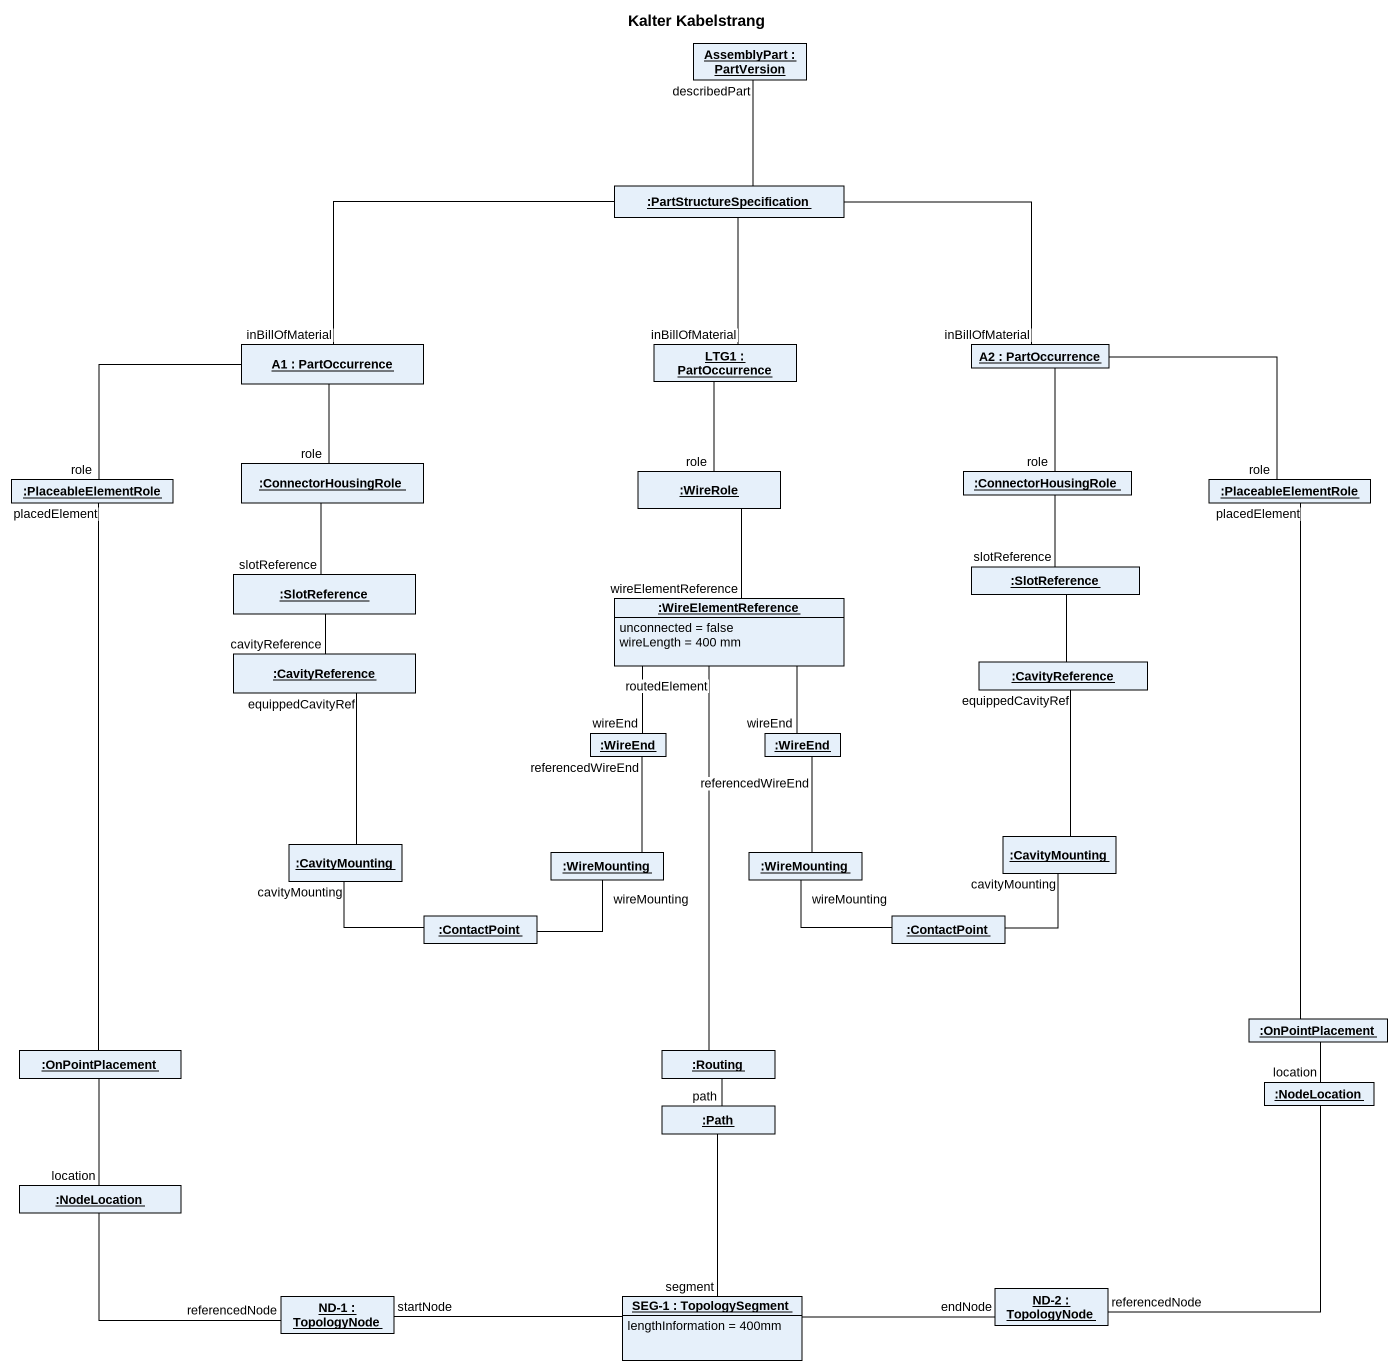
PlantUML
@startuml
title Kalter Kabelstrang
hide circle
hide empty members
object "AssemblyPart : PartVersion" as AssemblyPart
object ":PartStructureSpecification" as PartStructureSpecification
object "A1 : PartOccurrence" as A1
object "LTG1 : PartOccurrence" as LTG1
object "A2 : PartOccurrence" as A2
object ":ConnectorHousingRole" as ConnectorHousingRole
object ":PlaceableElementRole" as PlaceableElementRole
object ":WireRole" as WireRole
object ":ConnectorHousingRole" as ConnectorHousingRole_2
object ":PlaceableElementRole" as PlaceableElementRole_2
object ":SlotReference" as SlotReference
object ":WireElementReference" as WireElementReference {
  unconnected = false
  wireLength = 400 mm
}
object ":SlotReference" as SlotReference_2
object ":CavityReference" as CavityReference
object ":CavityReference" as CavityReference_2
object ":WireEnd" as WireEnd
object ":WireEnd" as WireEnd_2
object ":CavityMounting" as CavityMounting
object ":WireMounting" as WireMounting
object ":WireMounting" as WireMounting_2
object ":CavityMounting" as CavityMounting_2
object ":ContactPoint" as ContactPoint
object ":ContactPoint" as ContactPoint_2
object ":OnPointPlacement" as OnPointPlacement
object ":OnPointPlacement" as OnPointPlacement_2
object ":Routing" as Routing
object ":Path" as Path
object ":NodeLocation" as NodeLocation
object ":NodeLocation" as NodeLocation_2
object "ND-1 : TopologyNode" as ND_1
object "SEG-1 : TopologySegment" as SEG_1 {
  lengthInformation = 400mm
}
object "ND-2 : TopologyNode" as ND_2
PartStructureSpecification -up- AssemblyPart : describedPart
PartStructureSpecification -left- A1 : inBillOfMaterial
PartStructureSpecification -- LTG1 : inBillOfMaterial
PartStructureSpecification -right- A2 : inBillOfMaterial
A1 -- ConnectorHousingRole : role
A1 -left- PlaceableElementRole : role
LTG1 -- WireRole : role
A2 -- ConnectorHousingRole_2 : role
A2 -right- PlaceableElementRole_2 : role
ConnectorHousingRole -- SlotReference : slotReference
WireRole -- WireElementReference : wireElementReference
ConnectorHousingRole_2 -- SlotReference_2 : slotReference
SlotReference -- CavityReference : cavityReference
WireElementReference -- WireEnd : wireEnd
WireElementReference -- WireEnd_2 : wireEnd
SlotReference_2 -- CavityReference_2
CavityMounting -up- CavityReference : equippedCavityRef
WireMounting -up- WireEnd : referencedWireEnd
WireMounting_2 -up- WireEnd_2 : referencedWireEnd
CavityMounting_2 -up- CavityReference_2 : equippedCavityRef
ContactPoint -left- CavityMounting : cavityMounting
ContactPoint -right- WireMounting : wireMounting
ContactPoint_2 -left- WireMounting_2 : wireMounting
ContactPoint_2 -up- CavityMounting_2 : cavityMounting
OnPointPlacement -up- PlaceableElementRole_2 : placedElement
OnPointPlacement -- NodeLocation : location
OnPointPlacement_2 -up- PlaceableElementRole : placedElement
OnPointPlacement_2 -- NodeLocation_2 : location
Routing -up- WireElementReference : routedElement
Routing -- Path : path
Path -- SEG_1 : segment
NodeLocation -- ND_2 : referencedNode
NodeLocation_2 -right- ND_1 : referencedNode
SEG_1 -left- ND_1 : startNode
SEG_1 -right- ND_2 : endNode
@enduml
